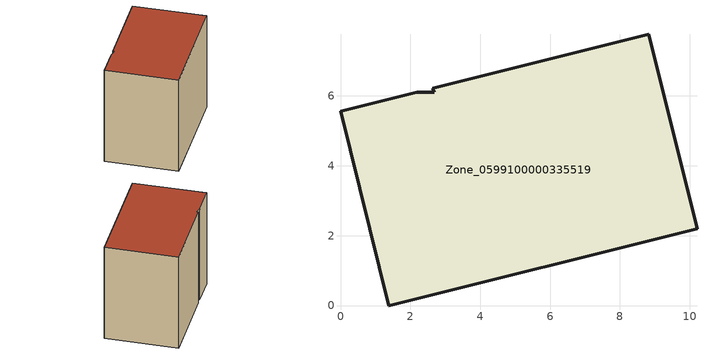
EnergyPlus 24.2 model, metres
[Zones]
Zone_0599100000335519
 floor ground (C_G): 2.18,6.1 2.68,6.1 2.65,6.22 8.83,7.76 10.21,2.2 1.38,0 0,5.56 z0
 wall outside (C_F): 10.21,2.2 8.83,7.76 2.65,6.22 2.68,6.1 2.18,6.1 0,5.56 1.38,0 10.21,2.2 z0:8.13
 roof outside (C_R): 2.68,6.1 2.18,6.1 0,5.56 1.38,0 10.21,2.2 8.83,7.76 2.65,6.22 z8.13
[BUILDING]
Pand.0599100000335519: North Axis=0; Terrain=City; Loads Convergence Tolerance Value=0.04; Temperature Convergence Tolerance Value=0.4; Solar Distribution=FullExterior; Maximum Number of Warmup Days=25; Minimum Number of Warmup Days=1
[Site:Location]
Rotterdam.The.Hague.AP_ZH_NLD Design_Conditions: Latitude=51.96; Longitude=4.45; Time Zone=1; Elevation=-4.5
[SITE:GROUNDTEMPERATURE:BUILDINGSURFACE]
18, 18, 18, 18, 18, 18, 18, 18, 18, 18, 18, 18
[MATERIAL] Thermal Absorptance=0.9; Solar Absorptance=0.7; Visible Absorptance=0.7
Name | Roughness | Thickness | Conductivity | Density | Specific Heat
G.TC.1975-1991 | MediumSmooth | 0.15 | 0.288461 | 540 | 1210
F.TC.1975-1991 | Rough | 0.3 | 0.230769 | 1920 | 840
R.TC.1975-1991 | MediumRough | 0.2 | 0.153846 | 1500 | 1000
[CONSTRUCTION]
C_G: G.TC.1975-1991
C_F: F.TC.1975-1991
C_R: R.TC.1975-1991
[ZONE]
Zone_0599100000335519: Type=1; Multiplier=1; Ceiling Height=Autocalculate; Volume=Autocalculate; Floor Area=autocalculate; Part of Total Floor Area=Yes
[ZONEINFILTRATION:DESIGNFLOWRATE]
Infil_Zone_0599100000335519: Zone or ZoneList or Space or SpaceList=Zone_0599100000335519; Schedule=AlwaysOn; Design Flow Rate Calculation Method=Flow/Area; Flow Rate per Floor Area=0.003; Constant Term Coefficient=1; Temperature Term Coefficient=0; Velocity Term Coefficient=0; Velocity Squared Term Coefficient=0
[HVACTEMPLATE:ZONE:IDEALLOADSAIRSYSTEM]
Zone_0599100000335519: Maximum Heating Supply Air Temperature=50; Minimum Cooling Supply Air Temperature=13; Maximum Heating Supply Air Humidity Ratio=0.0156; Minimum Cooling Supply Air Humidity Ratio=0.0077; Heating Limit=NoLimit; Cooling Limit=NoLimit; Dehumidification Control Type=ConstantSensibleHeatRatio; Cooling Sensible Heat Ratio=0.7; Dehumidification Setpoint=60; Humidification Control Type=None; Humidification Setpoint=30; Outdoor Air Method=None; Outdoor Air Flow Rate per Person=0.00944; Outdoor Air Flow Rate per Zone Floor Area=0; Outdoor Air Flow Rate per Zone=0; Demand Controlled Ventilation Type=None; Outdoor Air Economizer Type=NoEconomizer; Heat Recovery Type=None; Sensible Heat Recovery Effectiveness=0.7; Latent Heat Recovery Effectiveness=0.65
[ZONECONTROL:THERMOSTAT]
ThermostatControl_Zone_0599100000335519: Zone or ZoneList=Zone_0599100000335519; Control Type Schedule=DualSetpointControlType; Control 1=Thermostat_Zone_0599100000335519; Temperature Difference Between Cutout And Setpoint=0
[THERMOSTATSETPOINT:DUALSETPOINT]
Thermostat_Zone_0599100000335519: Heating Setpoint Temperature Schedule=HeatingSetpoint_Zone_0599100000335519; Cooling Setpoint Temperature Schedule=CoolingSetpoint_Zone_0599100000335519
[SCHEDULE:COMPACT]
HeatingSetpoint_Zone_0599100000335519: Through: 12/31, For: AllDays, Until: 24:00, 21
CoolingSetpoint_Zone_0599100000335519: Through: 12/31, For: AllDays, Until: 24:00, 24
DualSetpointControlType: Through: 12/31, For: AllDays, Until: 24:00, 4
AlwaysOn: Through: 12/31, For: AllDays, Until: 24:00, 1
